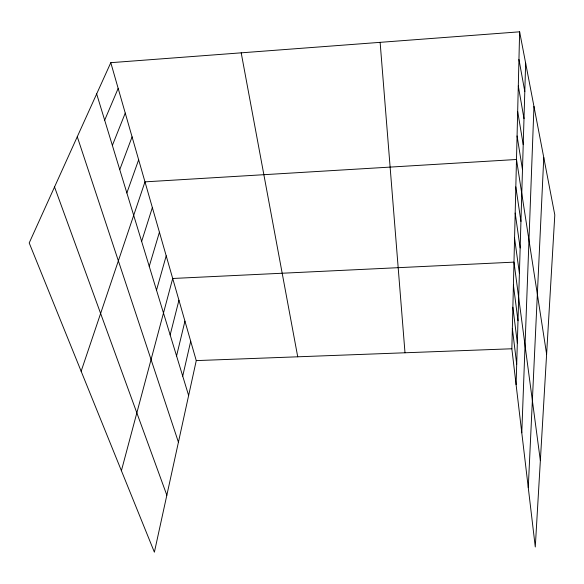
<?xml version="1.0" encoding="UTF-8"?>
<svg xmlns="http://www.w3.org/2000/svg" width="584" height="584" viewBox="0 0 584 584"><rect width="100%" height="100%" fill="white"/><g stroke="black" fill="none" stroke-linecap="round" stroke-linejoin="round"><path stroke-width="0.88" d="M519.629 31.813L554.8 214.934L535.28 546.974L511.854 348.772L519.629 31.813L110.792 62.678L29.2 242.951L154.388 552.187L196.261 360.605L110.792 62.678M516.095 384.652L525.644 63.152M521.782 432.795L533.959 106.405M528.272 487.691L543.77 157.505M182.719 376.125L190.705 341.253M176.565 355.948L184.938 321.142M170.156 334.931L178.945 300.234M121.406 470.704L172.703 278.48L513.978 262.136L540.353 460.652M156.512 290.19L166.199 255.828M149.241 266.341L159.425 232.213M141.642 241.418L152.358 207.576M81.147 371.263L144.978 181.858L516.497 159.49L546.617 354.174M126.859 192.939L138.649 159.79M119.757 169.645L132.079 136.882M112.369 145.416L125.253 113.099M104.675 120.187L118.165 88.381M196.261 360.605L511.854 348.772M54.531 186.975L166.841 495.203M77.27 136.744L178.427 442.197M96.659 93.9L188.632 395.514M241.199 52.83L297.731 356.802M518.95 59.459L524.804 91.498M518.3 85.979L524.001 118.647M517.672 111.456L523.227 144.664M517.074 135.941L522.483 169.623M515.825 186.895L520.943 221.416M515.183 213.08L520.154 247.959M514.57 238.141L519.402 273.312M513.416 285.138L517.993 320.726M512.869 307.213L517.336 342.932M512.351 328.405L516.701 364.226M380.126 42.347L404.997 352.78"/></g></svg>
